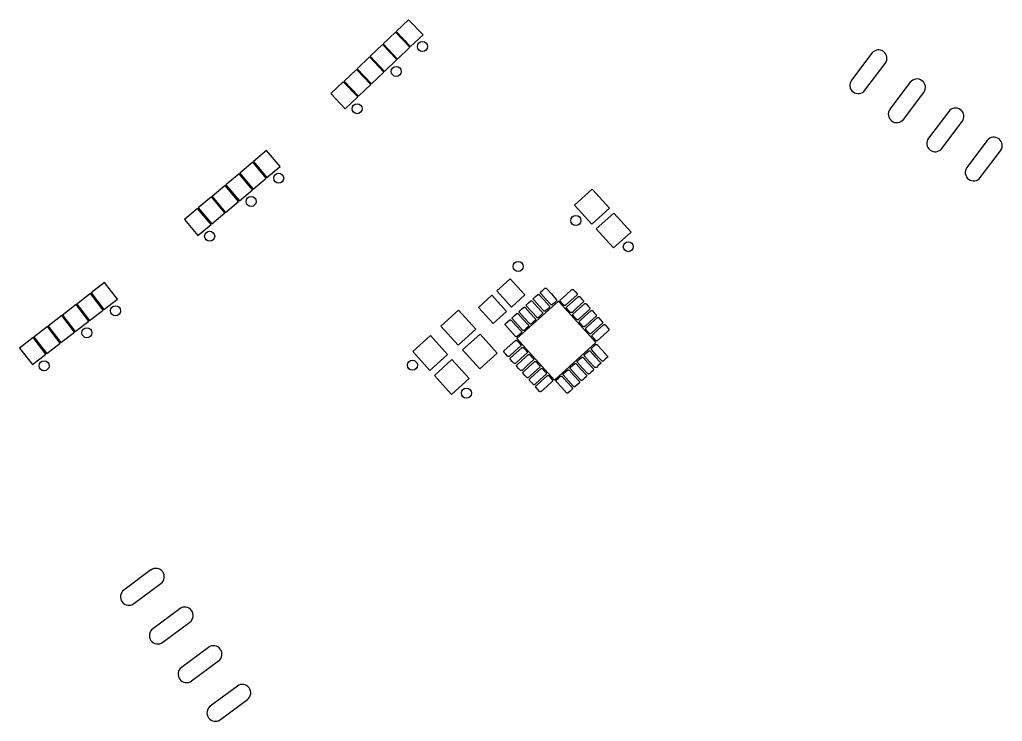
# Model space of a CAD drawing. Header units: millimetres. Extents: x 205 to 339, y 437 to 917.
# Drawn here: x 271.6 to 323.4, y 755.9 to 792.9 of the extents above; entities that cross this region are included whole.
import ezdxf

# ---------------------------------------------------------------- set-up
doc = ezdxf.new("R2010")
doc.units = ezdxf.units.MM
doc.header["$MEASUREMENT"] = 0
doc.layers.add('29_top stop', color=18, linetype='Continuous', true_color=0x000000)

msp = doc.modelspace()

# ---------------------------------------------------------------- linework, layer by layer
at = {"layer": '29_top stop'}
for points in [[(292.249, 791.456), (292.901, 792.076), (292.143, 792.873), (291.491, 792.253)], [(291.56, 790.801), (292.213, 791.421), (291.455, 792.219), (290.802, 791.598)], [(290.872, 790.147), (291.524, 790.767), (290.766, 791.564), (290.114, 790.944)], [(290.184, 789.492), (290.836, 790.112), (290.078, 790.909), (289.426, 790.289)], [(289.495, 788.837), (290.147, 789.458), (289.389, 790.255), (288.737, 789.635)], [(288.807, 788.183), (289.459, 788.803), (288.701, 789.6), (288.049, 788.98)], [(284.678, 784.56), (285.367, 785.139), (284.66, 785.981), (283.971, 785.402)], [(283.951, 783.949), (284.64, 784.528), (283.933, 785.37), (283.243, 784.791)], [(283.224, 783.338), (283.913, 783.917), (283.205, 784.759), (282.516, 784.18)], [(282.496, 782.727), (283.185, 783.306), (282.478, 784.148), (281.789, 783.569)], [(301.794, 782.112), (302.721, 782.951), (301.815, 783.952), (300.888, 783.113)], [(281.769, 782.116), (282.458, 782.695), (281.75, 783.537), (281.061, 782.958)], [(281.041, 781.505), (281.73, 782.084), (281.023, 782.926), (280.334, 782.347)], [(302.934, 780.851), (303.861, 781.69), (302.956, 782.691), (302.028, 781.853)], [(297.556, 777.74), (298.261, 778.378), (297.49, 779.231), (296.785, 778.593)], [(276.083, 777.609), (276.796, 778.158), (276.125, 779.03), (275.412, 778.481)], [(275.33, 777.03), (276.043, 777.579), (275.372, 778.45), (274.659, 777.901)], [(296.592, 776.868), (297.297, 777.506), (296.525, 778.359), (295.821, 777.721)], [(274.577, 776.45), (275.29, 776.999), (274.619, 777.871), (273.906, 777.322)], [(299.824, 773.892), (302.012, 775.871), (300.033, 778.059), (297.845, 776.08)], [(273.825, 775.87), (274.538, 776.419), (273.867, 777.291), (273.153, 776.742)], [(294.748, 775.74), (295.675, 776.578), (294.77, 777.579), (293.842, 776.741)], [(273.072, 775.291), (273.785, 775.84), (273.114, 776.711), (272.401, 776.162)], [(272.319, 774.711), (273.032, 775.26), (272.361, 776.132), (271.648, 775.583)], [(293.265, 774.398), (294.192, 775.237), (293.286, 776.238), (292.359, 775.399)], [(295.888, 774.479), (296.815, 775.317), (295.91, 776.319), (294.983, 775.48)], [(294.405, 773.137), (295.332, 773.976), (294.427, 774.977), (293.499, 774.139)]]:
    msp.add_lwpolyline(points, close=True, dxfattribs=at)
for points in [[(316.549, 791.107), (315.478, 789.692)], [(316.186, 789.157), (317.256, 790.572)], [(318.574, 789.575), (317.504, 788.16)], [(318.212, 787.625), (319.282, 789.039)], [(320.6, 788.042), (319.53, 786.627)], [(320.237, 786.092), (321.308, 787.507)], [(322.626, 786.51), (321.556, 785.095)], [(322.263, 784.56), (323.333, 785.975)], [(299.206, 778.637), (299.304, 778.726)], [(299.398, 778.722), (299.661, 778.43)], [(298.737, 778.213), (298.835, 778.302)], [(298.835, 778.302), (298.933, 778.391)], [(299.027, 778.386), (299.29, 778.095)], [(299.366, 778.164), (299.103, 778.455)], [(299.108, 778.549), (299.206, 778.637)], [(299.661, 778.43), (299.924, 778.139)], [(300.149, 778.128), (300.44, 778.391)], [(300.44, 778.391), (300.731, 778.655)], [(300.997, 778.36), (300.706, 778.097)], [(300.775, 778.021), (301.066, 778.284)], [(300.824, 778.65), (300.913, 778.552)], [(300.913, 778.552), (301.002, 778.453)], [(301.16, 778.279), (301.249, 778.181)], [(298.093, 777.631), (298.192, 777.72)], [(298.285, 777.715), (298.549, 777.424)], [(298.625, 777.493), (298.361, 777.784)], [(298.366, 777.878), (298.464, 777.967)], [(298.464, 777.967), (298.563, 778.056)], [(298.656, 778.051), (298.919, 777.76)], [(298.995, 777.828), (298.732, 778.119)], [(298.919, 777.76), (299.183, 777.469)], [(299.259, 777.537), (298.995, 777.828)], [(299.29, 778.095), (299.554, 777.804)], [(299.63, 777.873), (299.366, 778.164)], [(299.549, 777.71), (299.451, 777.621)], [(299.821, 777.957), (299.723, 777.868)], [(299.92, 778.046), (299.821, 777.957)], [(300.233, 777.936), (300.144, 778.035)], [(300.322, 777.838), (300.233, 777.936)], [(300.706, 778.097), (300.415, 777.833)], [(300.484, 777.757), (300.775, 778.021)], [(301.042, 777.726), (300.751, 777.462)], [(301.333, 777.989), (301.042, 777.726)], [(301.11, 777.65), (301.402, 777.913)], [(301.249, 778.181), (301.338, 778.083)], [(301.495, 777.908), (301.584, 777.81)], [(301.584, 777.81), (301.673, 777.712)], [(297.624, 777.207), (297.723, 777.296)], [(297.723, 777.296), (297.821, 777.385)], [(297.915, 777.38), (298.178, 777.089)], [(298.254, 777.158), (297.991, 777.449)], [(297.995, 777.542), (298.093, 777.631)], [(298.517, 776.867), (298.254, 777.158)], [(298.549, 777.424), (298.812, 777.133)], [(298.888, 777.202), (298.625, 777.493)], [(299.08, 777.286), (298.982, 777.197)], [(299.178, 777.375), (299.08, 777.286)], [(299.451, 777.621), (299.352, 777.533)], [(300.568, 777.565), (300.479, 777.664)], [(300.657, 777.467), (300.568, 777.565)], [(300.904, 777.195), (300.815, 777.293)], [(300.819, 777.386), (301.11, 777.65)], [(300.992, 777.096), (300.904, 777.195)], [(301.377, 777.355), (301.086, 777.092)], [(301.155, 777.016), (301.446, 777.279)], [(301.668, 777.618), (301.377, 777.355)], [(301.446, 777.279), (301.737, 777.542)], [(302.004, 777.247), (301.713, 776.984)], [(301.781, 776.908), (302.072, 777.171)], [(301.831, 777.538), (301.919, 777.439)], [(301.919, 777.439), (302.008, 777.341)], [(302.166, 777.167), (302.255, 777.068)], [(297.512, 776.487), (297.249, 776.778)], [(297.254, 776.872), (297.352, 776.96)], [(297.352, 776.96), (297.45, 777.049)], [(297.544, 777.045), (297.807, 776.754)], [(297.883, 776.822), (297.62, 777.113)], [(297.807, 776.754), (298.07, 776.462)], [(298.146, 776.531), (297.883, 776.822)], [(298.178, 777.089), (298.441, 776.798)], [(298.436, 776.704), (298.338, 776.615)], [(298.709, 776.951), (298.611, 776.862)], [(298.807, 777.04), (298.709, 776.951)], [(301.239, 776.824), (301.15, 776.922)], [(301.328, 776.725), (301.239, 776.824)], [(301.713, 776.984), (301.421, 776.721)], [(301.49, 776.645), (301.781, 776.908)], [(302.339, 776.877), (302.048, 776.613)], [(302.117, 776.537), (302.408, 776.801)], [(302.255, 777.068), (302.344, 776.97)], [(302.501, 776.796), (302.59, 776.698)], [(302.59, 776.698), (302.679, 776.599)], [(297.775, 776.196), (297.512, 776.487)], [(297.967, 776.28), (297.869, 776.191)], [(298.066, 776.369), (297.967, 776.28)], [(298.338, 776.615), (298.24, 776.526)], [(301.574, 776.453), (301.485, 776.551)], [(301.663, 776.355), (301.574, 776.453)], [(302.048, 776.613), (301.757, 776.35)], [(301.91, 776.082), (301.821, 776.18)], [(301.826, 776.274), (302.117, 776.537)], [(302.383, 776.242), (302.092, 775.979)], [(302.674, 776.506), (302.383, 776.242)], [(297.182, 775.445), (297.473, 775.708)], [(297.473, 775.708), (297.764, 775.972)], [(298.031, 775.677), (297.74, 775.413)], [(297.808, 775.337), (298.1, 775.601)], [(297.858, 775.967), (297.947, 775.869)], [(297.947, 775.869), (298.036, 775.77)], [(298.193, 775.596), (298.282, 775.498)], [(301.791, 775.582), (301.889, 775.671)], [(301.889, 775.671), (301.987, 775.76)], [(301.999, 775.984), (301.91, 776.082)], [(302.081, 775.755), (302.344, 775.464)], [(297.266, 775.253), (297.177, 775.351)], [(297.355, 775.155), (297.266, 775.253)], [(297.74, 775.413), (297.449, 775.15)], [(297.517, 775.074), (297.808, 775.337)], [(298.366, 775.306), (298.075, 775.043)], [(298.144, 774.967), (298.435, 775.23)], [(298.282, 775.498), (298.371, 775.4)], [(298.529, 775.225), (298.617, 775.127)], [(298.617, 775.127), (298.706, 775.029)], [(301.147, 775), (301.246, 775.089)], [(301.339, 775.084), (301.603, 774.793)], [(301.679, 774.862), (301.415, 775.153)], [(301.42, 775.247), (301.518, 775.335)], [(301.518, 775.335), (301.617, 775.424)], [(301.71, 775.42), (301.973, 775.128)], [(302.049, 775.197), (301.786, 775.488)], [(301.973, 775.128), (302.237, 774.837)], [(302.313, 774.906), (302.049, 775.197)], [(302.344, 775.464), (302.608, 775.173)], [(302.603, 775.079), (302.505, 774.99)], [(297.602, 774.882), (297.513, 774.981)], [(297.69, 774.784), (297.602, 774.882)], [(298.075, 775.043), (297.784, 774.779)], [(297.937, 774.511), (297.848, 774.61)], [(297.853, 774.703), (298.144, 774.967)], [(298.411, 774.672), (298.119, 774.408)], [(298.188, 774.333), (298.479, 774.596)], [(298.702, 774.935), (298.411, 774.672)], [(298.479, 774.596), (298.77, 774.859)], [(299.037, 774.564), (298.746, 774.301)], [(298.864, 774.854), (298.953, 774.756)], [(298.953, 774.756), (299.042, 774.658)], [(300.678, 774.576), (300.777, 774.665)], [(300.777, 774.665), (300.875, 774.754)], [(300.969, 774.749), (301.232, 774.458)], [(301.308, 774.526), (301.044, 774.817)], [(301.049, 774.911), (301.147, 775)], [(301.603, 774.793), (301.866, 774.502)], [(301.942, 774.571), (301.679, 774.862)], [(302.134, 774.655), (302.036, 774.566)], [(302.232, 774.744), (302.134, 774.655)], [(302.505, 774.99), (302.406, 774.901)], [(298.026, 774.413), (297.937, 774.511)], [(298.272, 774.141), (298.183, 774.239)], [(298.361, 774.042), (298.272, 774.141)], [(298.746, 774.301), (298.455, 774.038)], [(298.524, 773.962), (298.815, 774.225)], [(298.815, 774.225), (299.106, 774.488)], [(299.372, 774.193), (299.081, 773.93)], [(299.15, 773.854), (299.441, 774.117)], [(299.199, 774.484), (299.288, 774.385)], [(299.288, 774.385), (299.377, 774.287)], [(299.535, 774.113), (299.624, 774.014)], [(300.035, 773.994), (300.133, 774.083)], [(300.227, 774.078), (300.49, 773.787)], [(300.566, 773.856), (300.303, 774.147)], [(300.308, 774.24), (300.406, 774.329)], [(300.406, 774.329), (300.504, 774.418)], [(300.598, 774.413), (300.861, 774.122)], [(300.937, 774.191), (300.674, 774.482)], [(300.861, 774.122), (301.124, 773.831)], [(301.2, 773.9), (300.937, 774.191)], [(301.232, 774.458), (301.495, 774.167)], [(301.571, 774.235), (301.308, 774.526)], [(301.49, 774.073), (301.392, 773.984)], [(301.763, 774.319), (301.665, 774.231)], [(301.861, 774.408), (301.763, 774.319)], [(298.608, 773.77), (298.519, 773.868)], [(298.697, 773.672), (298.608, 773.77)], [(299.081, 773.93), (298.79, 773.667)], [(298.859, 773.591), (299.15, 773.854)], [(299.417, 773.559), (299.126, 773.296)], [(299.708, 773.823), (299.417, 773.559)], [(299.624, 774.014), (299.713, 773.916)], [(300.195, 773.52), (299.932, 773.811)], [(299.937, 773.905), (300.035, 773.994)], [(300.49, 773.787), (300.753, 773.496)], [(300.829, 773.565), (300.566, 773.856)], [(301.021, 773.649), (300.923, 773.56)], [(301.12, 773.738), (301.021, 773.649)], [(301.392, 773.984), (301.294, 773.895)], [(298.943, 773.399), (298.854, 773.497)], [(299.032, 773.301), (298.943, 773.399)], [(300.459, 773.229), (300.195, 773.52)], [(300.65, 773.313), (300.552, 773.224)], [(300.749, 773.402), (300.65, 773.313)], [(278.563, 763.895), (277.14, 762.834)], [(277.671, 762.123), (279.093, 763.183)], [(280.081, 761.858), (278.658, 760.798)], [(279.189, 760.087), (280.611, 761.147)], [(281.599, 759.822), (280.176, 758.761)], [(280.707, 758.05), (282.129, 759.111)], [(283.117, 757.785), (281.694, 756.725)], [(282.225, 756.014), (283.647, 757.074)]]:
    msp.add_lwpolyline(points, dxfattribs=at)
for centre in [(292.868, 791.458), (291.491, 790.149), (289.426, 788.185), (285.296, 784.524), (283.841, 783.302), (300.953, 782.296), (281.659, 781.469), (303.716, 780.918), (297.912, 779.882), (276.699, 777.547), (275.193, 776.388), (272.935, 774.649), (292.34, 774.675), (295.187, 773.204)]:
    msp.add_circle(centre, 0.264, dxfattribs=at)
for centre, start, end in [((316.902, 790.839), 322.8972, 142.8972), ((315.832, 789.424), 142.8972, 322.8972), ((318.928, 789.307), 322.8972, 142.8972), ((317.858, 787.892), 142.8972, 322.8972), ((320.954, 787.775), 322.8972, 142.8972), ((319.884, 786.36), 142.8972, 322.8972), ((322.98, 786.242), 322.8972, 142.8972), ((321.91, 784.828), 142.8972, 322.8972), ((278.828, 763.539), 306.7018, 126.7018), ((277.405, 762.479), 126.7018, 306.7018), ((280.346, 761.503), 306.7018, 126.7018), ((278.923, 760.442), 126.7018, 306.7018), ((281.864, 759.466), 306.7018, 126.7018), ((280.442, 758.406), 126.7018, 306.7018), ((283.382, 757.43), 306.7018, 126.7018), ((281.96, 756.369), 126.7018, 306.7018)]:
    msp.add_arc(centre, 0.443, start, end, dxfattribs=at)
for points, knots in [([(299.304, 778.726), (299.311, 778.732), (299.326, 778.741), (299.354, 778.745), (299.38, 778.737), (299.394, 778.726), (299.398, 778.722)], [1.3893033, 1.3893033, 1.3893033, 1.3893033, 1.4154419, 1.4410409, 1.4738032, 1.492705, 1.492705, 1.492705, 1.492705]), ([(298.732, 778.119), (298.728, 778.124), (298.718, 778.139), (298.713, 778.165), (298.72, 778.193), (298.73, 778.207), (298.737, 778.213)], [1.0209017, 1.0209017, 1.0209017, 1.0209017, 1.0398035, 1.0725658, 1.0981648, 1.1243033, 1.1243033, 1.1243033, 1.1243033]), ([(298.933, 778.391), (298.94, 778.397), (298.955, 778.406), (298.984, 778.41), (299.009, 778.402), (299.023, 778.391), (299.027, 778.386)], [1.3893033, 1.3893033, 1.3893033, 1.3893033, 1.4154419, 1.4410409, 1.4738032, 1.492705, 1.492705, 1.492705, 1.492705]), ([(299.103, 778.455), (299.099, 778.46), (299.089, 778.474), (299.084, 778.5), (299.091, 778.528), (299.101, 778.543), (299.108, 778.549)], [1.0209017, 1.0209017, 1.0209017, 1.0209017, 1.0398035, 1.0725658, 1.0981648, 1.1243033, 1.1243033, 1.1243033, 1.1243033]), ([(300.731, 778.655), (300.735, 778.659), (300.75, 778.669), (300.776, 778.674), (300.804, 778.667), (300.818, 778.656), (300.824, 778.65)], [2.277705, 2.277705, 2.277705, 2.277705, 2.2966068, 2.3293692, 2.3549681, 2.3811067, 2.3811067, 2.3811067, 2.3811067]), ([(301.002, 778.453), (301.008, 778.447), (301.017, 778.432), (301.021, 778.403), (301.013, 778.377), (301.002, 778.364), (300.997, 778.36)], [2.6461067, 2.6461067, 2.6461067, 2.6461067, 2.6722453, 2.6978442, 2.7306065, 2.7495084, 2.7495084, 2.7495084, 2.7495084]), ([(301.066, 778.284), (301.071, 778.288), (301.085, 778.298), (301.112, 778.303), (301.14, 778.296), (301.154, 778.286), (301.16, 778.279)], [2.277705, 2.277705, 2.277705, 2.277705, 2.2966068, 2.3293692, 2.3549681, 2.3811067, 2.3811067, 2.3811067, 2.3811067]), ([(298.192, 777.72), (298.198, 777.726), (298.213, 777.735), (298.242, 777.739), (298.268, 777.731), (298.281, 777.72), (298.285, 777.715)], [1.3893033, 1.3893033, 1.3893033, 1.3893033, 1.4154419, 1.4410409, 1.4738032, 1.492705, 1.492705, 1.492705, 1.492705]), ([(298.361, 777.784), (298.357, 777.789), (298.347, 777.803), (298.342, 777.83), (298.349, 777.858), (298.36, 777.872), (298.366, 777.878)], [1.0209017, 1.0209017, 1.0209017, 1.0209017, 1.0398035, 1.0725658, 1.0981648, 1.1243033, 1.1243033, 1.1243033, 1.1243033]), ([(298.563, 778.056), (298.569, 778.061), (298.584, 778.07), (298.613, 778.075), (298.639, 778.067), (298.652, 778.055), (298.656, 778.051)], [1.3893033, 1.3893033, 1.3893033, 1.3893033, 1.4154419, 1.4410409, 1.4738032, 1.492705, 1.492705, 1.492705, 1.492705]), ([(299.554, 777.804), (299.558, 777.799), (299.568, 777.785), (299.573, 777.758), (299.566, 777.73), (299.555, 777.716), (299.549, 777.71)], [2.277705, 2.277705, 2.277705, 2.277705, 2.2966068, 2.3293692, 2.3549681, 2.3811067, 2.3811067, 2.3811067, 2.3811067]), ([(299.723, 777.868), (299.717, 777.862), (299.701, 777.853), (299.673, 777.849), (299.647, 777.857), (299.634, 777.868), (299.63, 777.873)], [2.6461067, 2.6461067, 2.6461067, 2.6461067, 2.6722453, 2.6978442, 2.7306065, 2.7495084, 2.7495084, 2.7495084, 2.7495084]), ([(299.924, 778.139), (299.929, 778.135), (299.938, 778.12), (299.944, 778.094), (299.937, 778.066), (299.926, 778.052), (299.92, 778.046)], [2.277705, 2.277705, 2.277705, 2.277705, 2.2966068, 2.3293692, 2.3549681, 2.3811067, 2.3811067, 2.3811067, 2.3811067]), ([(300.144, 778.035), (300.138, 778.041), (300.129, 778.056), (300.125, 778.085), (300.133, 778.111), (300.144, 778.124), (300.149, 778.128)], [1.3893033, 1.3893033, 1.3893033, 1.3893033, 1.4154419, 1.4410409, 1.4738032, 1.492705, 1.492705, 1.492705, 1.492705]), ([(300.415, 777.833), (300.411, 777.829), (300.396, 777.819), (300.37, 777.814), (300.342, 777.821), (300.328, 777.832), (300.322, 777.838)], [1.0209017, 1.0209017, 1.0209017, 1.0209017, 1.0398035, 1.0725658, 1.0981648, 1.1243033, 1.1243033, 1.1243033, 1.1243033]), ([(300.479, 777.664), (300.474, 777.67), (300.464, 777.685), (300.46, 777.714), (300.468, 777.74), (300.479, 777.753), (300.484, 777.757)], [1.3893033, 1.3893033, 1.3893033, 1.3893033, 1.4154419, 1.4410409, 1.4738032, 1.492705, 1.492705, 1.492705, 1.492705]), ([(301.338, 778.083), (301.343, 778.076), (301.353, 778.061), (301.357, 778.032), (301.349, 778.007), (301.338, 777.993), (301.333, 777.989)], [2.6461067, 2.6461067, 2.6461067, 2.6461067, 2.6722453, 2.6978442, 2.7306065, 2.7495084, 2.7495084, 2.7495084, 2.7495084]), ([(301.402, 777.913), (301.406, 777.917), (301.421, 777.927), (301.447, 777.932), (301.475, 777.925), (301.489, 777.915), (301.495, 777.908)], [2.277705, 2.277705, 2.277705, 2.277705, 2.2966068, 2.3293692, 2.3549681, 2.3811067, 2.3811067, 2.3811067, 2.3811067]), ([(301.673, 777.712), (301.679, 777.705), (301.688, 777.69), (301.692, 777.662), (301.684, 777.636), (301.673, 777.622), (301.668, 777.618)], [2.6461067, 2.6461067, 2.6461067, 2.6461067, 2.6722453, 2.6978442, 2.7306065, 2.7495084, 2.7495084, 2.7495084, 2.7495084]), ([(297.62, 777.113), (297.615, 777.118), (297.606, 777.132), (297.6, 777.159), (297.607, 777.187), (297.618, 777.201), (297.624, 777.207)], [1.0209017, 1.0209017, 1.0209017, 1.0209017, 1.0398035, 1.0725658, 1.0981648, 1.1243033, 1.1243033, 1.1243033, 1.1243033]), ([(297.821, 777.385), (297.827, 777.39), (297.843, 777.4), (297.871, 777.404), (297.897, 777.396), (297.91, 777.385), (297.915, 777.38)], [1.3893033, 1.3893033, 1.3893033, 1.3893033, 1.4154419, 1.4410409, 1.4738032, 1.492705, 1.492705, 1.492705, 1.492705]), ([(297.991, 777.449), (297.986, 777.453), (297.976, 777.468), (297.971, 777.494), (297.978, 777.522), (297.989, 777.536), (297.995, 777.542)], [1.0209017, 1.0209017, 1.0209017, 1.0209017, 1.0398035, 1.0725658, 1.0981648, 1.1243033, 1.1243033, 1.1243033, 1.1243033]), ([(298.982, 777.197), (298.975, 777.191), (298.96, 777.182), (298.931, 777.178), (298.906, 777.186), (298.892, 777.197), (298.888, 777.202)], [2.6461067, 2.6461067, 2.6461067, 2.6461067, 2.6722453, 2.6978442, 2.7306065, 2.7495084, 2.7495084, 2.7495084, 2.7495084]), ([(299.183, 777.469), (299.187, 777.464), (299.197, 777.45), (299.202, 777.423), (299.195, 777.395), (299.184, 777.381), (299.178, 777.375)], [2.277705, 2.277705, 2.277705, 2.277705, 2.2966068, 2.3293692, 2.3549681, 2.3811067, 2.3811067, 2.3811067, 2.3811067]), ([(299.352, 777.533), (299.346, 777.527), (299.331, 777.518), (299.302, 777.514), (299.276, 777.521), (299.263, 777.533), (299.259, 777.537)], [2.6461067, 2.6461067, 2.6461067, 2.6461067, 2.6722453, 2.6978442, 2.7306065, 2.7495084, 2.7495084, 2.7495084, 2.7495084]), ([(300.751, 777.462), (300.746, 777.458), (300.732, 777.448), (300.705, 777.443), (300.677, 777.45), (300.663, 777.461), (300.657, 777.467)], [1.0209017, 1.0209017, 1.0209017, 1.0209017, 1.0398035, 1.0725658, 1.0981648, 1.1243033, 1.1243033, 1.1243033, 1.1243033]), ([(300.815, 777.293), (300.809, 777.299), (300.8, 777.315), (300.796, 777.343), (300.803, 777.369), (300.815, 777.382), (300.819, 777.386)], [1.3893033, 1.3893033, 1.3893033, 1.3893033, 1.4154419, 1.4410409, 1.4738032, 1.492705, 1.492705, 1.492705, 1.492705]), ([(301.737, 777.542), (301.742, 777.546), (301.756, 777.556), (301.782, 777.562), (301.81, 777.555), (301.825, 777.544), (301.831, 777.538)], [2.277705, 2.277705, 2.277705, 2.277705, 2.2966068, 2.3293692, 2.3549681, 2.3811067, 2.3811067, 2.3811067, 2.3811067]), ([(302.008, 777.341), (302.014, 777.334), (302.023, 777.319), (302.027, 777.291), (302.02, 777.265), (302.008, 777.252), (302.004, 777.247)], [2.6461067, 2.6461067, 2.6461067, 2.6461067, 2.6722453, 2.6978442, 2.7306065, 2.7495084, 2.7495084, 2.7495084, 2.7495084]), ([(302.072, 777.171), (302.077, 777.176), (302.091, 777.185), (302.118, 777.191), (302.146, 777.184), (302.16, 777.173), (302.166, 777.167)], [2.277705, 2.277705, 2.277705, 2.277705, 2.2966068, 2.3293692, 2.3549681, 2.3811067, 2.3811067, 2.3811067, 2.3811067]), ([(297.249, 776.778), (297.245, 776.783), (297.235, 776.797), (297.23, 776.823), (297.236, 776.851), (297.247, 776.866), (297.254, 776.872)], [1.0209017, 1.0209017, 1.0209017, 1.0209017, 1.0398035, 1.0725658, 1.0981648, 1.1243033, 1.1243033, 1.1243033, 1.1243033]), ([(297.45, 777.049), (297.457, 777.055), (297.472, 777.064), (297.5, 777.068), (297.526, 777.061), (297.539, 777.049), (297.544, 777.045)], [1.3893033, 1.3893033, 1.3893033, 1.3893033, 1.4154419, 1.4410409, 1.4738032, 1.492705, 1.492705, 1.492705, 1.492705]), ([(298.441, 776.798), (298.445, 776.793), (298.455, 776.779), (298.46, 776.752), (298.454, 776.724), (298.443, 776.71), (298.436, 776.704)], [2.277705, 2.277705, 2.277705, 2.277705, 2.2966068, 2.3293692, 2.3549681, 2.3811067, 2.3811067, 2.3811067, 2.3811067]), ([(298.611, 776.862), (298.604, 776.856), (298.589, 776.847), (298.56, 776.843), (298.535, 776.851), (298.521, 776.862), (298.517, 776.867)], [2.6461067, 2.6461067, 2.6461067, 2.6461067, 2.6722453, 2.6978442, 2.7306065, 2.7495084, 2.7495084, 2.7495084, 2.7495084]), ([(298.812, 777.133), (298.816, 777.129), (298.826, 777.114), (298.831, 777.088), (298.824, 777.06), (298.814, 777.046), (298.807, 777.04)], [2.277705, 2.277705, 2.277705, 2.277705, 2.2966068, 2.3293692, 2.3549681, 2.3811067, 2.3811067, 2.3811067, 2.3811067]), ([(301.086, 777.092), (301.081, 777.087), (301.067, 777.078), (301.041, 777.072), (301.013, 777.079), (300.998, 777.09), (300.992, 777.096)], [1.0209017, 1.0209017, 1.0209017, 1.0209017, 1.0398035, 1.0725658, 1.0981648, 1.1243033, 1.1243033, 1.1243033, 1.1243033]), ([(301.15, 776.922), (301.144, 776.929), (301.135, 776.944), (301.131, 776.972), (301.139, 776.998), (301.15, 777.011), (301.155, 777.016)], [1.3893033, 1.3893033, 1.3893033, 1.3893033, 1.4154419, 1.4410409, 1.4738032, 1.492705, 1.492705, 1.492705, 1.492705]), ([(301.421, 776.721), (301.417, 776.717), (301.402, 776.707), (301.376, 776.701), (301.348, 776.708), (301.334, 776.719), (301.328, 776.725)], [1.0209017, 1.0209017, 1.0209017, 1.0209017, 1.0398035, 1.0725658, 1.0981648, 1.1243033, 1.1243033, 1.1243033, 1.1243033]), ([(301.485, 776.551), (301.48, 776.558), (301.47, 776.573), (301.466, 776.601), (301.474, 776.627), (301.486, 776.641), (301.49, 776.645)], [1.3893033, 1.3893033, 1.3893033, 1.3893033, 1.4154419, 1.4410409, 1.4738032, 1.492705, 1.492705, 1.492705, 1.492705]), ([(302.344, 776.97), (302.349, 776.964), (302.359, 776.948), (302.363, 776.92), (302.355, 776.894), (302.344, 776.881), (302.339, 776.877)], [2.6461067, 2.6461067, 2.6461067, 2.6461067, 2.6722453, 2.6978442, 2.7306065, 2.7495084, 2.7495084, 2.7495084, 2.7495084]), ([(302.408, 776.801), (302.412, 776.805), (302.427, 776.815), (302.453, 776.82), (302.481, 776.813), (302.495, 776.802), (302.501, 776.796)], [2.277705, 2.277705, 2.277705, 2.277705, 2.2966068, 2.3293692, 2.3549681, 2.3811067, 2.3811067, 2.3811067, 2.3811067]), ([(297.869, 776.191), (297.863, 776.185), (297.847, 776.176), (297.819, 776.172), (297.793, 776.18), (297.78, 776.191), (297.775, 776.196)], [2.6461067, 2.6461067, 2.6461067, 2.6461067, 2.6722453, 2.6978442, 2.7306065, 2.7495084, 2.7495084, 2.7495084, 2.7495084]), ([(298.07, 776.462), (298.074, 776.458), (298.084, 776.443), (298.09, 776.417), (298.083, 776.389), (298.072, 776.375), (298.066, 776.369)], [2.277705, 2.277705, 2.277705, 2.277705, 2.2966068, 2.3293692, 2.3549681, 2.3811067, 2.3811067, 2.3811067, 2.3811067]), ([(298.24, 776.526), (298.233, 776.521), (298.218, 776.511), (298.19, 776.507), (298.164, 776.515), (298.151, 776.526), (298.146, 776.531)], [2.6461067, 2.6461067, 2.6461067, 2.6461067, 2.6722453, 2.6978442, 2.7306065, 2.7495084, 2.7495084, 2.7495084, 2.7495084]), ([(301.757, 776.35), (301.752, 776.346), (301.738, 776.336), (301.711, 776.331), (301.683, 776.338), (301.669, 776.348), (301.663, 776.355)], [1.0209017, 1.0209017, 1.0209017, 1.0209017, 1.0398035, 1.0725658, 1.0981648, 1.1243033, 1.1243033, 1.1243033, 1.1243033]), ([(301.821, 776.18), (301.815, 776.187), (301.806, 776.202), (301.802, 776.231), (301.81, 776.256), (301.821, 776.27), (301.826, 776.274)], [1.3893033, 1.3893033, 1.3893033, 1.3893033, 1.4154419, 1.4410409, 1.4738032, 1.492705, 1.492705, 1.492705, 1.492705]), ([(302.679, 776.599), (302.685, 776.593), (302.694, 776.578), (302.698, 776.549), (302.69, 776.523), (302.679, 776.51), (302.674, 776.506)], [2.6461067, 2.6461067, 2.6461067, 2.6461067, 2.6722453, 2.6978442, 2.7306065, 2.7495084, 2.7495084, 2.7495084, 2.7495084]), ([(297.764, 775.972), (297.769, 775.976), (297.783, 775.986), (297.81, 775.991), (297.838, 775.984), (297.852, 775.973), (297.858, 775.967)], [2.277705, 2.277705, 2.277705, 2.277705, 2.2966068, 2.3293692, 2.3549681, 2.3811067, 2.3811067, 2.3811067, 2.3811067]), ([(298.036, 775.77), (298.041, 775.764), (298.051, 775.749), (298.055, 775.72), (298.047, 775.694), (298.036, 775.681), (298.031, 775.677)], [2.6461067, 2.6461067, 2.6461067, 2.6461067, 2.6722453, 2.6978442, 2.7306065, 2.7495084, 2.7495084, 2.7495084, 2.7495084]), ([(298.1, 775.601), (298.104, 775.605), (298.119, 775.615), (298.145, 775.62), (298.173, 775.613), (298.187, 775.602), (298.193, 775.596)], [2.277705, 2.277705, 2.277705, 2.277705, 2.2966068, 2.3293692, 2.3549681, 2.3811067, 2.3811067, 2.3811067, 2.3811067]), ([(301.987, 775.76), (301.994, 775.765), (302.009, 775.775), (302.038, 775.779), (302.063, 775.771), (302.077, 775.76), (302.081, 775.755)], [1.3893033, 1.3893033, 1.3893033, 1.3893033, 1.4154419, 1.4410409, 1.4738032, 1.492705, 1.492705, 1.492705, 1.492705]), ([(302.092, 775.979), (302.088, 775.975), (302.073, 775.965), (302.047, 775.96), (302.019, 775.967), (302.005, 775.977), (301.999, 775.984)], [1.0209017, 1.0209017, 1.0209017, 1.0209017, 1.0398035, 1.0725658, 1.0981648, 1.1243033, 1.1243033, 1.1243033, 1.1243033]), ([(297.177, 775.351), (297.172, 775.358), (297.162, 775.373), (297.158, 775.402), (297.166, 775.427), (297.177, 775.441), (297.182, 775.445)], [1.3893033, 1.3893033, 1.3893033, 1.3893033, 1.4154419, 1.4410409, 1.4738032, 1.492705, 1.492705, 1.492705, 1.492705]), ([(297.449, 775.15), (297.444, 775.146), (297.43, 775.136), (297.403, 775.131), (297.375, 775.138), (297.361, 775.148), (297.355, 775.155)], [1.0209017, 1.0209017, 1.0209017, 1.0209017, 1.0398035, 1.0725658, 1.0981648, 1.1243033, 1.1243033, 1.1243033, 1.1243033]), ([(298.371, 775.4), (298.377, 775.393), (298.386, 775.378), (298.39, 775.349), (298.382, 775.323), (298.371, 775.31), (298.366, 775.306)], [2.6461067, 2.6461067, 2.6461067, 2.6461067, 2.6722453, 2.6978442, 2.7306065, 2.7495084, 2.7495084, 2.7495084, 2.7495084]), ([(298.435, 775.23), (298.44, 775.234), (298.454, 775.244), (298.48, 775.249), (298.508, 775.242), (298.523, 775.232), (298.529, 775.225)], [2.277705, 2.277705, 2.277705, 2.277705, 2.2966068, 2.3293692, 2.3549681, 2.3811067, 2.3811067, 2.3811067, 2.3811067]), ([(301.246, 775.089), (301.252, 775.095), (301.267, 775.104), (301.296, 775.108), (301.322, 775.1), (301.335, 775.089), (301.339, 775.084)], [1.3893033, 1.3893033, 1.3893033, 1.3893033, 1.4154419, 1.4410409, 1.4738032, 1.492705, 1.492705, 1.492705, 1.492705]), ([(301.415, 775.153), (301.411, 775.158), (301.401, 775.172), (301.396, 775.198), (301.403, 775.226), (301.414, 775.241), (301.42, 775.247)], [1.0209017, 1.0209017, 1.0209017, 1.0209017, 1.0398035, 1.0725658, 1.0981648, 1.1243033, 1.1243033, 1.1243033, 1.1243033]), ([(301.617, 775.424), (301.623, 775.43), (301.638, 775.439), (301.667, 775.443), (301.693, 775.435), (301.706, 775.424), (301.71, 775.42)], [1.3893033, 1.3893033, 1.3893033, 1.3893033, 1.4154419, 1.4410409, 1.4738032, 1.492705, 1.492705, 1.492705, 1.492705]), ([(301.786, 775.488), (301.782, 775.493), (301.772, 775.507), (301.767, 775.534), (301.774, 775.562), (301.784, 775.576), (301.791, 775.582)], [1.0209017, 1.0209017, 1.0209017, 1.0209017, 1.0398035, 1.0725658, 1.0981648, 1.1243033, 1.1243033, 1.1243033, 1.1243033]), ([(302.608, 775.173), (302.612, 775.168), (302.622, 775.154), (302.627, 775.127), (302.62, 775.099), (302.609, 775.085), (302.603, 775.079)], [2.277705, 2.277705, 2.277705, 2.277705, 2.2966068, 2.3293692, 2.3549681, 2.3811067, 2.3811067, 2.3811067, 2.3811067]), ([(297.513, 774.981), (297.507, 774.987), (297.498, 775.002), (297.494, 775.031), (297.501, 775.057), (297.513, 775.07), (297.517, 775.074)], [1.3893033, 1.3893033, 1.3893033, 1.3893033, 1.4154419, 1.4410409, 1.4738032, 1.492705, 1.492705, 1.492705, 1.492705]), ([(297.784, 774.779), (297.779, 774.775), (297.765, 774.765), (297.739, 774.76), (297.711, 774.767), (297.696, 774.778), (297.69, 774.784)], [1.0209017, 1.0209017, 1.0209017, 1.0209017, 1.0398035, 1.0725658, 1.0981648, 1.1243033, 1.1243033, 1.1243033, 1.1243033]), ([(297.848, 774.61), (297.842, 774.616), (297.833, 774.631), (297.829, 774.66), (297.837, 774.686), (297.848, 774.699), (297.853, 774.703)], [1.3893033, 1.3893033, 1.3893033, 1.3893033, 1.4154419, 1.4410409, 1.4738032, 1.492705, 1.492705, 1.492705, 1.492705]), ([(298.706, 775.029), (298.712, 775.022), (298.721, 775.007), (298.725, 774.978), (298.718, 774.953), (298.706, 774.939), (298.702, 774.935)], [2.6461067, 2.6461067, 2.6461067, 2.6461067, 2.6722453, 2.6978442, 2.7306065, 2.7495084, 2.7495084, 2.7495084, 2.7495084]), ([(298.77, 774.859), (298.775, 774.863), (298.789, 774.873), (298.816, 774.878), (298.844, 774.871), (298.858, 774.861), (298.864, 774.854)], [2.277705, 2.277705, 2.277705, 2.277705, 2.2966068, 2.3293692, 2.3549681, 2.3811067, 2.3811067, 2.3811067, 2.3811067]), ([(299.042, 774.658), (299.047, 774.651), (299.057, 774.636), (299.061, 774.608), (299.053, 774.582), (299.042, 774.568), (299.037, 774.564)], [2.6461067, 2.6461067, 2.6461067, 2.6461067, 2.6722453, 2.6978442, 2.7306065, 2.7495084, 2.7495084, 2.7495084, 2.7495084]), ([(300.674, 774.482), (300.669, 774.487), (300.66, 774.501), (300.654, 774.528), (300.661, 774.556), (300.672, 774.57), (300.678, 774.576)], [1.0209017, 1.0209017, 1.0209017, 1.0209017, 1.0398035, 1.0725658, 1.0981648, 1.1243033, 1.1243033, 1.1243033, 1.1243033]), ([(300.875, 774.754), (300.881, 774.759), (300.897, 774.768), (300.925, 774.773), (300.951, 774.765), (300.964, 774.753), (300.969, 774.749)], [1.3893033, 1.3893033, 1.3893033, 1.3893033, 1.4154419, 1.4410409, 1.4738032, 1.492705, 1.492705, 1.492705, 1.492705]), ([(301.044, 774.817), (301.04, 774.822), (301.03, 774.837), (301.025, 774.863), (301.032, 774.891), (301.043, 774.905), (301.049, 774.911)], [1.0209017, 1.0209017, 1.0209017, 1.0209017, 1.0398035, 1.0725658, 1.0981648, 1.1243033, 1.1243033, 1.1243033, 1.1243033]), ([(302.036, 774.566), (302.029, 774.56), (302.014, 774.551), (301.985, 774.547), (301.959, 774.555), (301.946, 774.566), (301.942, 774.571)], [2.6461067, 2.6461067, 2.6461067, 2.6461067, 2.6722453, 2.6978442, 2.7306065, 2.7495084, 2.7495084, 2.7495084, 2.7495084]), ([(302.237, 774.837), (302.241, 774.833), (302.251, 774.818), (302.256, 774.792), (302.249, 774.764), (302.238, 774.75), (302.232, 774.744)], [2.277705, 2.277705, 2.277705, 2.277705, 2.2966068, 2.3293692, 2.3549681, 2.3811067, 2.3811067, 2.3811067, 2.3811067]), ([(302.406, 774.901), (302.4, 774.896), (302.385, 774.886), (302.356, 774.882), (302.33, 774.89), (302.317, 774.901), (302.313, 774.906)], [2.6461067, 2.6461067, 2.6461067, 2.6461067, 2.6722453, 2.6978442, 2.7306065, 2.7495084, 2.7495084, 2.7495084, 2.7495084]), ([(298.119, 774.408), (298.115, 774.404), (298.1, 774.394), (298.074, 774.389), (298.046, 774.396), (298.032, 774.407), (298.026, 774.413)], [1.0209017, 1.0209017, 1.0209017, 1.0209017, 1.0398035, 1.0725658, 1.0981648, 1.1243033, 1.1243033, 1.1243033, 1.1243033]), ([(298.183, 774.239), (298.178, 774.245), (298.168, 774.261), (298.164, 774.289), (298.172, 774.315), (298.184, 774.328), (298.188, 774.333)], [1.3893033, 1.3893033, 1.3893033, 1.3893033, 1.4154419, 1.4410409, 1.4738032, 1.492705, 1.492705, 1.492705, 1.492705]), ([(298.455, 774.038), (298.45, 774.033), (298.436, 774.024), (298.409, 774.018), (298.381, 774.025), (298.367, 774.036), (298.361, 774.042)], [1.0209017, 1.0209017, 1.0209017, 1.0209017, 1.0398035, 1.0725658, 1.0981648, 1.1243033, 1.1243033, 1.1243033, 1.1243033]), ([(299.106, 774.488), (299.11, 774.492), (299.125, 774.502), (299.151, 774.508), (299.179, 774.501), (299.193, 774.49), (299.199, 774.484)], [2.277705, 2.277705, 2.277705, 2.277705, 2.2966068, 2.3293692, 2.3549681, 2.3811067, 2.3811067, 2.3811067, 2.3811067]), ([(299.377, 774.287), (299.383, 774.28), (299.392, 774.265), (299.396, 774.237), (299.388, 774.211), (299.377, 774.198), (299.372, 774.193)], [2.6461067, 2.6461067, 2.6461067, 2.6461067, 2.6722453, 2.6978442, 2.7306065, 2.7495084, 2.7495084, 2.7495084, 2.7495084]), ([(299.441, 774.117), (299.446, 774.122), (299.46, 774.131), (299.487, 774.137), (299.515, 774.13), (299.529, 774.119), (299.535, 774.113)], [2.277705, 2.277705, 2.277705, 2.277705, 2.2966068, 2.3293692, 2.3549681, 2.3811067, 2.3811067, 2.3811067, 2.3811067]), ([(300.133, 774.083), (300.14, 774.088), (300.155, 774.098), (300.183, 774.102), (300.209, 774.094), (300.223, 774.083), (300.227, 774.078)], [1.3893033, 1.3893033, 1.3893033, 1.3893033, 1.4154419, 1.4410409, 1.4738032, 1.492705, 1.492705, 1.492705, 1.492705]), ([(300.303, 774.147), (300.299, 774.151), (300.289, 774.166), (300.283, 774.192), (300.29, 774.22), (300.301, 774.234), (300.308, 774.24)], [1.0209017, 1.0209017, 1.0209017, 1.0209017, 1.0398035, 1.0725658, 1.0981648, 1.1243033, 1.1243033, 1.1243033, 1.1243033]), ([(300.504, 774.418), (300.511, 774.424), (300.526, 774.433), (300.554, 774.437), (300.58, 774.429), (300.593, 774.418), (300.598, 774.413)], [1.3893033, 1.3893033, 1.3893033, 1.3893033, 1.4154419, 1.4410409, 1.4738032, 1.492705, 1.492705, 1.492705, 1.492705]), ([(301.495, 774.167), (301.499, 774.162), (301.509, 774.148), (301.514, 774.121), (301.507, 774.093), (301.497, 774.079), (301.49, 774.073)], [2.277705, 2.277705, 2.277705, 2.277705, 2.2966068, 2.3293692, 2.3549681, 2.3811067, 2.3811067, 2.3811067, 2.3811067]), ([(301.665, 774.231), (301.658, 774.225), (301.643, 774.216), (301.614, 774.212), (301.589, 774.219), (301.575, 774.231), (301.571, 774.235)], [2.6461067, 2.6461067, 2.6461067, 2.6461067, 2.6722453, 2.6978442, 2.7306065, 2.7495084, 2.7495084, 2.7495084, 2.7495084]), ([(301.866, 774.502), (301.87, 774.497), (301.88, 774.483), (301.885, 774.456), (301.878, 774.428), (301.868, 774.414), (301.861, 774.408)], [2.277705, 2.277705, 2.277705, 2.277705, 2.2966068, 2.3293692, 2.3549681, 2.3811067, 2.3811067, 2.3811067, 2.3811067]), ([(298.519, 773.868), (298.513, 773.875), (298.504, 773.89), (298.5, 773.918), (298.508, 773.944), (298.519, 773.957), (298.524, 773.962)], [1.3893033, 1.3893033, 1.3893033, 1.3893033, 1.4154419, 1.4410409, 1.4738032, 1.492705, 1.492705, 1.492705, 1.492705]), ([(298.79, 773.667), (298.786, 773.663), (298.771, 773.653), (298.745, 773.648), (298.717, 773.654), (298.703, 773.665), (298.697, 773.672)], [1.0209017, 1.0209017, 1.0209017, 1.0209017, 1.0398035, 1.0725658, 1.0981648, 1.1243033, 1.1243033, 1.1243033, 1.1243033]), ([(298.854, 773.497), (298.848, 773.504), (298.839, 773.519), (298.835, 773.547), (298.843, 773.573), (298.854, 773.587), (298.859, 773.591)], [1.3893033, 1.3893033, 1.3893033, 1.3893033, 1.4154419, 1.4410409, 1.4738032, 1.492705, 1.492705, 1.492705, 1.492705]), ([(299.713, 773.916), (299.718, 773.91), (299.728, 773.894), (299.732, 773.866), (299.724, 773.84), (299.712, 773.827), (299.708, 773.823)], [2.6461067, 2.6461067, 2.6461067, 2.6461067, 2.6722453, 2.6978442, 2.7306065, 2.7495084, 2.7495084, 2.7495084, 2.7495084]), ([(299.932, 773.811), (299.928, 773.816), (299.918, 773.83), (299.913, 773.857), (299.92, 773.885), (299.93, 773.899), (299.937, 773.905)], [1.0209017, 1.0209017, 1.0209017, 1.0209017, 1.0398035, 1.0725658, 1.0981648, 1.1243033, 1.1243033, 1.1243033, 1.1243033]), ([(300.923, 773.56), (300.916, 773.554), (300.901, 773.545), (300.873, 773.541), (300.847, 773.549), (300.834, 773.56), (300.829, 773.565)], [2.6461067, 2.6461067, 2.6461067, 2.6461067, 2.6722453, 2.6978442, 2.7306065, 2.7495084, 2.7495084, 2.7495084, 2.7495084]), ([(301.124, 773.831), (301.128, 773.827), (301.138, 773.812), (301.144, 773.786), (301.137, 773.758), (301.126, 773.744), (301.12, 773.738)], [2.277705, 2.277705, 2.277705, 2.277705, 2.2966068, 2.3293692, 2.3549681, 2.3811067, 2.3811067, 2.3811067, 2.3811067]), ([(301.294, 773.895), (301.287, 773.889), (301.272, 773.88), (301.244, 773.876), (301.218, 773.884), (301.204, 773.895), (301.2, 773.9)], [2.6461067, 2.6461067, 2.6461067, 2.6461067, 2.6722453, 2.6978442, 2.7306065, 2.7495084, 2.7495084, 2.7495084, 2.7495084]), ([(299.126, 773.296), (299.121, 773.292), (299.107, 773.282), (299.08, 773.277), (299.052, 773.284), (299.038, 773.294), (299.032, 773.301)], [1.0209017, 1.0209017, 1.0209017, 1.0209017, 1.0398035, 1.0725658, 1.0981648, 1.1243033, 1.1243033, 1.1243033, 1.1243033]), ([(300.552, 773.224), (300.546, 773.219), (300.53, 773.209), (300.502, 773.205), (300.476, 773.213), (300.463, 773.224), (300.459, 773.229)], [2.6461067, 2.6461067, 2.6461067, 2.6461067, 2.6722453, 2.6978442, 2.7306065, 2.7495084, 2.7495084, 2.7495084, 2.7495084]), ([(300.753, 773.496), (300.758, 773.491), (300.767, 773.477), (300.773, 773.45), (300.766, 773.422), (300.755, 773.408), (300.749, 773.402)], [2.277705, 2.277705, 2.277705, 2.277705, 2.2966068, 2.3293692, 2.3549681, 2.3811067, 2.3811067, 2.3811067, 2.3811067])]:
    msp.add_open_spline(points, degree=3, knots=knots, dxfattribs=at)

doc.saveas('drawing.dxf')
